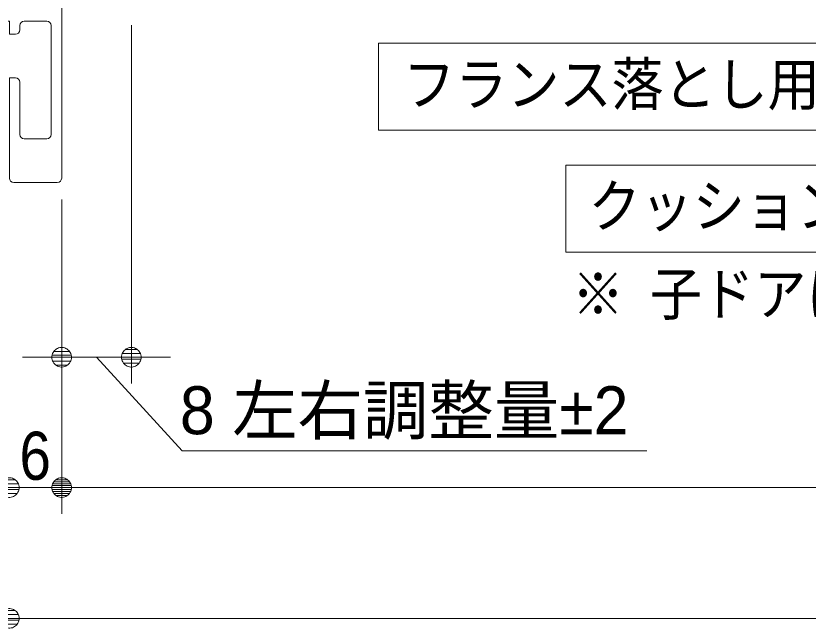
# Model space of a CAD drawing. Units: millimetres, scale not verified. Extents: x -4547 to 4547, y -2284 to 2284.
# Drawn here: x -3464.4 to -3009.8, y 736.4 to 1087.6 of the extents above; entities that cross this region are included whole.
import ezdxf
from ezdxf.enums import TextEntityAlignment as Align

# ---------------------------------------------------------------- set-up
doc = ezdxf.new("R2010")
doc.units = ezdxf.units.MM
doc.header["$LTSCALE"] = 20
doc.linetypes.add('CHAIN1', pattern=[8, 5, -1, 1, -1])
for name, color, linetype, lineweight in [('0-0_3一般', 7, 'Continuous', 9), ('0-1_2寸法-2', 7, 'Continuous', 9), ('0-2_0', 7, 'Continuous', 9), ('0-3_2寸法-3', 7, 'Continuous', 9), ('0-4_2寸法-1', 7, 'Continuous', 9)]:
    doc.layers.add(name, color=color, linetype=linetype, lineweight=lineweight)
doc.styles.add('ＭＳ ゴシック', font='')
doc.styles.add('ＭＳ Ｐゴシック', font='')
doc.styles.get('ＭＳ ゴシック').set_extended_font_data('MS Gothic')
doc.styles.get('ＭＳ Ｐゴシック').set_extended_font_data('MS PGothic')

# ---------------------------------------------------------------- blocks, each defined once
blk = doc.blocks.new('_Dot')
at = {"layer": '0-2_0'}
for p, q in [((-10, 0), (-20, 0)), ((9.78, 2), (-9.78, 2)), ((7.99, 6), (-7.99, 6)), ((9.16, -3.98), (-9.16, -3.98)), ((6, -7.98), (-6, -7.98))]:
    blk.add_line(p, q, dxfattribs=at)
for points in [[(10, 0), (9.92, 1.25), (9.69, 2.49), (9.3, 3.68), (8.76, 4.82), (8.09, 5.88), (7.29, 6.85), (6.37, 7.71), (5.36, 8.44), (4.26, 9.05), (3.09, 9.51), (1.87, 9.82), (0.63, 9.98), (-0.63, 9.98), (-1.87, 9.82), (-3.09, 9.51), (-4.26, 9.05), (-5.36, 8.44), (-6.37, 7.71), (-7.29, 6.85), (-8.09, 5.88), (-8.76, 4.82), (-9.3, 3.68), (-9.69, 2.49), (-9.92, 1.25), (-10, 0), (0, 0)], [(-10, 0), (-9.92, -1.25), (-9.69, -2.49), (-9.3, -3.68), (-8.76, -4.82), (-8.09, -5.88), (-7.29, -6.85), (-6.37, -7.71), (-5.36, -8.44), (-4.26, -9.05), (-3.09, -9.51), (-1.87, -9.82), (-0.63, -9.98), (0.63, -9.98), (1.87, -9.82), (3.09, -9.51), (4.26, -9.05), (5.36, -8.44), (6.37, -7.71), (7.29, -6.85), (8.09, -5.88), (8.76, -4.82), (9.3, -3.68), (9.69, -2.49), (9.92, -1.25), (10, 0), (0, 0)]]:
    blk.add_lwpolyline(points, close=True, dxfattribs=at)
blk = doc.blocks.new('グループ-92')
at = {"layer": '0-0_3一般'}
for p, q in [((-40750, 27040), (-42850, 27040)), ((-42850, 27040), (-42850, 21690)), ((-40700, 26890), (-40700, 26990)), ((-42730, 26840), (-42150, 26840)), ((-42150, 26840), (-42150, 25530)), ((-40750, 26840), (-41950, 26840)), ((-42195.2, 21990), (-41950, 21990)), ((-41950, 21990), (-41950, 19890)), ((-42430, 21590), (-42430, 21640)), ((-42380, 21690), (-42120, 21690)), ((-42070, 21640), (-42070, 20390)), ((-42480, 21540), (-42550, 21540)), ((-42480, 21040), (-42550, 21040)), ((-42550, 21040), (-42550, 19890)), ((-42430, 20390), (-42430, 20990)), ((-42120, 20340), (-42380, 20340)), ((-42000, 19840), (-42500, 19840))]:
    blk.add_line(p, q, dxfattribs=at)
at = {"layer": '0-0_3一般', "linetype": 'CHAIN1'}
for p, q in [((-42270, 25223), (-42270, 25377)), ((-42347, 25300), (-42193, 25300)), ((-43371, 23660), (-41871, 23660)), ((-42270, 21943), (-42270, 22097)), ((-42193, 22020), (-42347, 22020))]:
    blk.add_line(p, q, dxfattribs=at)
at = {"layer": '0-0_3一般'}
for points in [[(-42730, 26840), (-42730, 25530), (-42150, 25530)], [(-41950, 26840), (-41950, 25330), (-42195.2, 25330)], [(-42344.8, 25330), (-42650, 25330), (-42650, 21990), (-42344.8, 21990)], [(-42850, 21690), (-42550, 21690), (-42550, 21540)]]:
    blk.add_lwpolyline(points, dxfattribs=at)
for centre, radius, start, end in [((-40750, 26990), 50, 0, 90), ((-40750, 26890), 50, 270, 0), ((-42270, 25300), 70, 90, 146.25101), ((-42270, 25300), 70, 33.74899, 90), ((-42344.8, 25350), 20, 270, 326.25101), ((-42195.2, 25350), 20, 213.74899, 270), ((-42344.8, 21970), 20, 33.74899, 90), ((-42270, 22020), 70, 213.74899, 270), ((-42270, 22020), 70, 270, 326.25101), ((-42195.2, 21970), 20, 90, 146.25101), ((-42380, 21640), 50, 90, 180), ((-42120, 21640), 50, 0, 90), ((-42480, 21590), 50, 270, 0), ((-42480, 20990), 50, 0, 90), ((-42380, 20390), 50, 180, 270), ((-42120, 20390), 50, 270, 0), ((-42500, 19890), 50, 180, 270), ((-42000, 19890), 50, 270, 0)]:
    blk.add_arc(centre, radius, start, end, dxfattribs=at)
blk = doc.blocks.new('グループ-99')
at = {"layer": '0-0_3一般'}
blk.add_blockref('グループ-92', (0, 0), dxfattribs=at)
blk = doc.blocks.new('グループ-108')
at = {"layer": '0-0_3一般'}
blk.add_blockref('グループ-99', (0, 0), dxfattribs=at)

msp = doc.modelspace()

# ---------------------------------------------------------------- linework, layer by layer
at = {"layer": '0-1_2寸法-2'}
for p, q in [((-3398.12, 1082.19), (-3398.12, 876.77)), ((-3438.12, 982.19), (-3438.12, 876.77)), ((-3449.38, 891.77), (-3460.64, 891.77)), ((-3398.12, 891.77), (-3438.12, 891.77)), ((-3386.87, 891.77), (-3375.61, 891.77))]:
    msp.add_line(p, q, dxfattribs=at)
msp.add_lwpolyline([(-3102.41, 838.18), (-3368.91, 838.18), (-3418.12, 891.77)], dxfattribs=at)
at = {"layer": '0-3_2寸法-3'}
for points in [[(-3256.33, 1072), (-2936.33, 1072), (-2936.33, 1022), (-3256.33, 1022)], [(-3148.93, 1002), (-2936.33, 1002), (-2936.33, 952), (-3148.93, 952)]]:
    msp.add_lwpolyline(points, close=True, dxfattribs=at)
at = {"layer": '0-4_2寸法-1'}
for p, q in [((-3438.12, 979.5), (-3438.12, 802)), ((-3438.12, 876.77), (-3438.12, 802)), ((-3449.38, 817), (-3456.87, 817)), ((-3426.87, 817), (-1646.88, 817)), ((-3456.87, 742), (-1616.88, 742))]:
    msp.add_line(p, q, dxfattribs=at)

# ---------------------------------------------------------------- block references
at = {"layer": '0-0_3一般', "xscale": 0.05, "yscale": 0.05}
msp.add_blockref('グループ-108', (-1340.62, 0), dxfattribs=at)
at = {"layer": '0-1_2寸法-2', "xscale": 0.5627563, "yscale": 0.5627563}
msp.add_blockref('_Dot', (-3438.12, 891.77), dxfattribs=at)
at = {"layer": '0-1_2寸法-2', "xscale": 0.5627563, "yscale": 0.5627563, "rotation": 180}
msp.add_blockref('_Dot', (-3398.12, 891.77), dxfattribs=at)
at = {"layer": '0-4_2寸法-1', "xscale": 0.5627563, "yscale": 0.5627563, "rotation": 180}
for p in [(-3468.12, 817), (-3438.12, 817), (-3468.12, 742)]:
    msp.add_blockref('_Dot', p, dxfattribs=at)
at = {"layer": '0-4_2寸法-1', "xscale": 0.5627563, "yscale": 0.5627563}
msp.add_blockref('_Dot', (-3438.12, 817), dxfattribs=at)

# ---------------------------------------------------------------- texts
at = {"layer": '0-1_2寸法-2', "style": 'ＭＳ Ｐゴシック'}
msp.add_text('8 左右調整量±2', height=27.51, dxfattribs=at).set_placement((-3370.31, 839.36), align=Align.BOTTOM_LEFT)
at = {"layer": '0-3_2寸法-3', "style": 'ＭＳ ゴシック', "width": 0.9}
for s, p in [('フランス落とし用穴', (-3242.22, 1028.91)), ('クッション材', (-3135.81, 959.11)), ('※ 子ドアに貼り付けること', (-3145.35, 908.65))]:
    msp.add_text(s, height=24.34, dxfattribs=at).set_placement(p, align=Align.BOTTOM_LEFT)
at = {"layer": '0-4_2寸法-1', "style": 'ＭＳ Ｐゴシック', "width": 0.9}
msp.add_text('6', height=27.57, dxfattribs=at).set_placement((-3462.35, 813.21), align=Align.BOTTOM_LEFT)

doc.saveas('drawing.dxf')
